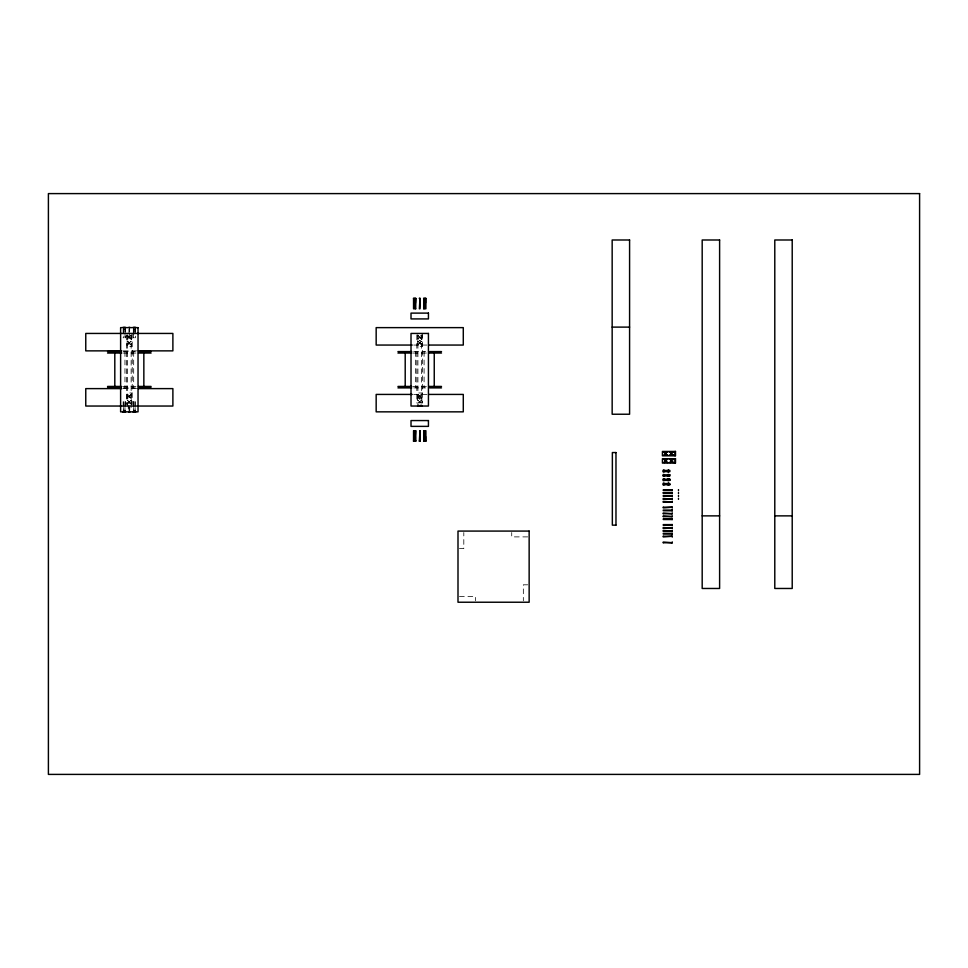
<?xml version="1.0" encoding="UTF-8"?>
<svg xmlns="http://www.w3.org/2000/svg" width="968" height="968" viewBox="0 0 968 968"><rect width="100%" height="100%" fill="white"/><g stroke="black" fill="none" stroke-linecap="round" stroke-linejoin="round"><path stroke-width="0.73" stroke-dasharray="4.84 3.63" d="M130.414 344.548L131.128 344.487L130.426 344.644M418.599 344.717L417.922 344.475L418.636 344.548M421.479 344.741L420.826 344.451L421.54 344.548M129.906 402.24C129.627 400.111 127.909 403.825 129.845 402.446M129.059 336.767L128.78 337.505M420.209 337.614C418.503 336.755 420.681 336.864 419.217 337.796M420.293 402.301L419.507 401.647M419.773 342.515L419.168 343.253M419.156 396.275C419.434 394.762 421.758 397.122 419.374 395.743M420.245 396.638L420.209 396.057M419.047 342.841C420.475 342.14 420.548 343.108 419.362 342.648M128.78 337.07C131.116 335.376 128.72 340.022 128.817 336.779M129.773 396.747L129.095 396.916M420.233 403.075L420.233 401.309L418.708 402.192L419.217 403.075M129.688 411.824L129.869 401.974L129.071 401.672L129.579 402.712M128.974 395.743L130.039 396.251L129.482 395.827M128.962 329.108L128.962 337.82L129.664 337.929L129.688 327.656M128.962 410.371L129.107 401.647M419.882 396.94L419.229 396.686M129.325 343.676L128.768 343.253M125.247 337.82L124.606 329.108M133.403 337.82L134.044 327.656M413.711 345.056L427.239 345.056M123.311 350.864L136.839 350.864M123.335 351.59L135.314 351.59M413.735 351.59L425.714 351.59M122.658 353.042L137.274 353.042M413.058 353.042L427.674 353.042M122.658 386.438L137.274 386.438M413.058 386.438L427.674 386.438M123.335 387.89L135.314 387.89M413.735 387.89L425.714 387.89M123.311 388.616L136.839 388.616M413.711 394.424L427.239 394.424M125.247 401.659L124.606 410.371M133.403 401.659L134.044 411.824M527.693 536.889L511.721 536.889L511.721 532.533M459.449 548.505L463.805 548.505L463.805 532.533M527.693 584.805L523.337 584.805L523.337 600.777M459.449 596.421L475.421 596.421L475.421 600.777M419.495 343.628L420.209 342.769M129.434 342.527L129.845 342.829M130.523 395.186L131.14 394.896L130.474 395.125M419.253 343.446L420.439 343.204L419.059 343.398M419.084 402.531C421.854 402.664 418.612 401.284 419.168 402.349M128.659 343.398L129.93 343.483L128.804 343.35M419.047 396.65L419.725 397.11L419.144 396.432M424.081 351.59L424.081 387.89M422.629 333.44L422.629 403.015M421.903 334.892L421.903 346.508L417.547 346.508L417.547 334.892M421.903 403.136L421.903 392.972L417.547 392.972L417.547 403.136M421.54 334.952L421.54 403.015M417.91 334.952L417.91 406.04M416.821 334.952L416.821 403.015M415.369 351.59L415.369 387.89M135.496 327.656L135.496 337.82M135.496 401.659L135.496 411.824M135.133 327.365L135.133 332.012M135.133 407.467L135.133 412.114M134.77 329.108L134.77 337.82M134.77 401.659L134.77 410.371M133.681 327.365L133.681 332.012M133.681 351.59L133.681 387.89M133.681 407.467L133.681 412.114M133.318 329.108L133.318 337.82M133.318 401.659L133.318 410.371M132.229 333.44L132.229 404.527M131.503 334.892L131.503 346.508L127.147 346.508L127.147 334.892M131.503 404.588L131.503 392.972L127.147 392.972L127.147 404.588M131.14 334.952L131.14 408.508M129.325 327.365L129.325 332.012M129.325 407.467L129.325 412.114M128.236 405.604L128.236 408.508M127.51 334.952L127.51 406.04M126.421 334.952L126.421 404.527M125.332 327.656L125.332 337.82M125.332 401.659L125.332 411.824M124.969 327.365L124.969 332.012M124.969 351.59L124.969 387.89M124.969 407.467L124.969 412.114M123.88 327.656L123.88 337.82M123.88 401.659L123.88 411.824M123.517 327.365L123.517 332.012M123.517 407.467L123.517 412.114M123.154 329.108L123.154 337.82M123.154 401.659L123.154 410.371M127.51 344.523L128.224 344.451L127.51 344.487M128.599 343.047L129.966 342.745L128.611 342.962M127.51 394.908L128.127 394.678L127.522 394.859M128.599 396.336L129.325 397.11L128.611 396.227M130.414 394.908L131.14 394.932L130.426 394.859M417.91 394.908L418.636 394.98L417.922 394.859M420.814 394.908L421.431 394.678L420.826 394.859M127.51 335.799L128.224 335.896L127.51 335.775M127.51 341.607L128.236 341.68L127.51 341.607M127.51 338.703L128.224 338.8L127.51 338.679M127.51 397.8L128.224 397.896L127.522 397.739M127.51 403.608L128.236 403.68L127.51 403.608M127.51 400.704L128.224 400.8L127.51 400.679M130.414 338.703L131.128 338.8L130.414 338.679M130.414 335.799L131.128 335.896L130.414 335.775M130.414 341.607L131.14 341.68L130.414 341.607M130.414 397.8L131.128 397.896L130.426 397.739M130.414 400.704L131.128 400.8L130.414 400.679M130.414 403.608L131.14 403.68L130.414 403.608M417.91 338.703L418.624 338.8L417.91 338.679M417.91 335.799L418.624 335.896L417.91 335.775M417.91 341.607L418.636 341.68L417.91 341.607M419.144 340.651L420.293 340.809L419.168 340.542M419.362 340.663L420.076 340.796L419.386 340.567M417.91 400.704L418.624 400.8L417.91 400.679M417.91 397.8L418.624 397.896L417.922 397.739M420.814 335.799L421.54 335.872L420.814 335.775M420.814 341.607L421.54 341.68L420.814 341.607M420.814 338.703L421.54 338.776L420.814 338.679M419.144 398.731L420.293 398.889L419.168 398.622M419.362 398.743L420.076 398.876L419.386 398.647M420.814 397.8L421.528 397.896L420.826 397.739M420.814 400.704L421.54 400.776L420.814 400.679M128.817 336.404L128.308 337.287L129.833 338.171L130.341 337.287L128.817 336.404M128.817 342.212L128.817 343.979L129.833 343.979L129.833 342.212L128.817 342.212M128.817 395.501L128.308 396.384L129.833 397.267L129.833 395.501L128.817 395.501M128.817 401.309L128.308 402.192L129.833 403.075L129.833 401.309L128.817 401.309M419.217 336.404L418.708 337.287L420.233 338.171L420.741 337.287L419.217 336.404M419.217 342.212L418.708 343.096L420.233 343.979L420.741 343.096L419.217 342.212M419.217 395.501L418.708 396.384L420.233 397.267L420.741 396.384L419.217 395.501"/><path stroke-width="1.45" d="M413.396 298.325L414.437 298.325M414.849 298.325L415.889 298.325M419.204 298.325L420.245 298.325M423.56 298.325L424.601 298.325M425.012 298.325L426.053 298.325M415.647 298.616L415.006 308.78L415.647 308.78M423.803 298.616L424.444 308.78L423.803 308.78M612.163 327.111L629.587 327.111M122.996 327.365L124.037 327.365M124.448 327.365L125.489 327.365M128.804 327.365L129.845 327.365M133.16 327.365L134.201 327.365M134.612 327.365L135.653 327.365M138.037 333.44L85.765 333.44L85.765 350.864L121.811 350.864M138.339 333.44L172.885 333.44L172.885 350.864L138.339 350.864M412.211 345.056L376.165 345.056L376.165 327.632L463.285 327.632L463.285 345.056L428.739 345.056M107.545 351.59L121.302 351.59M139.332 351.59L151.105 351.59M397.945 351.59L411.702 351.59M429.731 351.59L441.505 351.59M107.545 353.042L121.375 353.042M138.472 353.042L151.105 353.042M397.945 353.042L411.775 353.042M428.872 353.042L441.505 353.042M107.545 386.438L121.375 386.438M138.472 386.438L151.105 386.438M397.945 386.438L411.775 386.438M428.872 386.438L441.505 386.438M107.545 387.89L121.302 387.89M139.332 387.89L151.105 387.89M397.945 387.89L411.702 387.89M429.731 387.89L441.505 387.89M121.811 388.616L85.765 388.616L85.765 406.04L138.037 406.04M138.339 388.616L172.885 388.616L172.885 406.04L138.339 406.04M412.211 394.424L376.165 394.424L376.165 411.848L463.285 411.848L463.285 394.424L428.739 394.424M417.752 405.314L418.793 405.314M420.656 405.314L421.697 405.314M122.996 412.114L124.037 412.114M124.448 412.114L125.489 412.114M128.804 412.114L129.845 412.114M133.16 412.114L134.201 412.114M134.612 412.114L135.653 412.114M415.647 430.7L415.006 440.863L415.647 440.863M423.803 430.7L424.444 440.863L423.803 440.863M413.396 441.154L414.437 441.154M414.849 441.154L415.889 441.154M419.204 441.154L420.245 441.154M423.56 441.154L424.601 441.154M425.012 441.154L426.053 441.154M615.938 452.552L612.369 452.552L612.345 525.152L615.938 525.152M663.927 470.484L669.88 470.484L669.88 471.585L663.927 471.646M663.201 471.065L663.927 471.065M667.993 471.065L668.719 471.065M663.927 474.84L669.88 474.84M663.201 475.421L663.927 475.421M667.993 475.421L668.719 475.421M663.927 476.002L669.88 476.002L669.88 474.901M663.927 479.196L669.88 479.196M663.201 479.777L663.927 479.777M667.993 479.777L668.719 479.777M663.927 480.358L669.88 480.358M663.927 483.552L669.88 483.552L669.88 484.653M663.201 484.133L663.927 484.133M667.993 484.133L668.719 484.133M663.927 484.714L669.88 484.714M663.261 489.76L671.974 489.76M663.261 490.486L671.974 490.486M663.261 492.664L671.974 492.664M663.261 499.198L671.974 499.198M663.261 502.102L671.974 502.102M663.261 507.184L671.974 507.184M663.261 513.718L671.974 513.718M702.187 515.871L719.611 515.871M774.787 515.871L792.211 515.871M663.261 516.622L671.974 516.622M663.261 518.8L671.974 518.8M663.261 519.526L671.974 519.526M663.261 528.238L671.974 528.238M663.261 531.142L671.974 531.142M663.261 533.32L671.974 533.32M663.261 534.046L671.974 534.046M663.261 536.224L671.974 536.224M663.261 542.758L671.974 542.758M678.483 489.614L678.483 490.643M678.483 492.518L678.483 493.547M678.483 495.422L678.483 496.451M678.483 498.326L678.483 499.355M675.059 451.463L675.059 455.819M675.059 458.723L675.059 463.079M672.264 489.614L672.264 490.643M672.264 492.518L672.264 493.547M672.264 495.422L672.264 496.451M672.264 498.326L672.264 499.355M672.264 501.23L672.264 502.259M672.264 507.038L672.264 508.067M672.264 509.942L672.264 510.971M672.264 512.846L672.264 513.875M672.264 515.75L672.264 516.779M672.264 518.654L672.264 519.683M672.264 524.462L672.264 525.491M672.264 527.366L672.264 528.395M672.264 530.27L672.264 531.299M672.264 533.174L672.264 534.203M672.264 536.078L672.264 537.107M672.264 541.886L672.264 542.915M671.974 492.748L663.261 493.39L663.261 492.748M671.974 499.125L663.261 498.472L663.261 499.125M671.974 502.029L663.261 501.376L663.261 502.029M671.974 507.268L663.261 507.91L663.261 507.268M671.974 513.645L663.261 512.992L663.261 513.645M671.974 516.549L663.261 515.896L663.261 516.549M671.974 528.165L663.261 527.512L663.261 528.165M671.974 531.069L663.261 530.416L663.261 531.069M671.974 536.308L663.261 536.95L663.261 536.308M671.974 542.685L663.261 542.032L663.261 542.685M669.88 479.257L669.88 480.297M615.975 452.552L615.975 525.152M434.245 353.042L434.245 386.438M425.896 298.616L425.896 308.78M425.896 430.7L425.896 440.863M425.533 298.325L425.533 302.972M425.533 436.507L425.533 441.154M425.17 298.616L425.17 308.78M425.17 430.7L425.17 440.863M424.081 298.325L424.081 302.972M424.081 436.507L424.081 441.154M423.718 298.616L423.718 308.78M423.718 430.7L423.718 440.863M421.903 406.04L417.547 406.04M419.725 298.325L419.725 302.972M419.725 436.507L419.725 441.154M415.732 298.616L415.732 308.78M415.732 430.7L415.732 440.863M415.369 298.325L415.369 302.972M415.369 436.507L415.369 441.154M414.28 298.616L414.28 308.78M414.28 430.7L414.28 440.863M413.917 298.325L413.917 302.972M413.917 436.507L413.917 441.154M413.554 298.616L413.554 308.78M413.554 430.7L413.554 440.863M405.205 353.042L405.205 386.438M143.845 353.042L143.845 386.438M114.805 353.042L114.805 386.438M664.024 455.069L664.75 455.129L664.024 455.069M664.024 452.165L664.75 452.225L664.036 452.129M664.024 459.425L664.75 459.485L664.036 459.389M664.024 462.329L664.75 462.389L664.024 462.329M665.113 453.581C666.904 456.013 666.432 451.076 665.113 453.581M665.113 460.841C666.904 463.273 666.432 458.336 665.113 460.841M666.928 452.165L667.654 452.225L666.94 452.129M666.928 455.069L667.654 455.129L666.928 455.069M666.928 462.329L667.654 462.389L666.928 462.329M666.928 459.425L667.654 459.485L666.94 459.389M669.832 455.069L670.558 455.129L669.832 455.069M669.832 452.165L670.558 452.262L669.844 452.092M669.832 459.425L670.558 459.522L669.844 459.352M669.832 462.329L670.558 462.389L669.832 462.329M670.921 453.581C672.518 456.037 672.566 451.173 670.921 453.581M670.921 460.841C672.518 463.297 672.566 458.433 670.921 460.841M672.736 452.165L673.462 452.262L672.748 452.092M672.736 455.069L673.462 455.129L672.736 455.069M672.736 462.329L673.462 462.389L672.736 462.329M672.736 459.425L673.462 459.522L672.748 459.352M919.6 193.6L48.4 193.6L48.4 774.4L919.6 774.4L919.6 193.6M629.587 239.991L612.163 239.991L612.163 414.231L629.587 414.231L629.587 239.991M719.611 239.991L702.187 239.991L702.187 588.471L719.611 588.471L719.611 239.991M792.211 239.991L774.787 239.991L774.787 588.471L792.211 588.471L792.211 239.991M420.003 298.616L419.362 308.78L420.003 308.78L420.088 298.616M428.437 313.112L411.013 313.112L411.013 318.92L428.437 318.92L428.437 313.112M138.037 327.632L120.613 327.632L120.613 411.848L138.037 411.848L138.037 327.632M428.437 333.44L411.013 333.44L411.013 406.04L428.437 406.04L428.437 333.44M428.437 420.56L411.013 420.56L411.013 426.368L428.437 426.368L428.437 420.56M420.003 430.7L419.362 440.863L420.003 440.863L420.088 430.7M675.495 451.463L662.427 451.463L662.427 455.819L675.495 455.819L675.495 451.463M675.495 458.723L662.427 458.723L662.427 463.079L675.495 463.079L675.495 458.723M663.927 470.182L663.201 470.182L663.201 471.948L663.927 471.948L663.927 470.182M668.719 470.182L667.993 470.182L667.993 471.948L668.719 471.948L668.719 470.182M663.927 474.538L663.201 474.538L663.201 476.304L663.927 476.304L663.927 474.538M668.719 474.538L667.993 474.538L667.993 476.304L668.719 476.304L668.719 474.538M663.927 478.894L663.201 478.894L663.201 480.66L663.927 480.66L663.927 478.894M668.719 478.894L667.993 478.894L667.993 480.66L668.719 480.66L668.719 478.894M663.927 483.25L663.201 483.25L663.201 485.016L663.927 485.016L663.927 483.25M668.719 483.25L667.993 483.25L667.993 485.016L668.719 485.016L668.719 483.25M671.974 495.568L663.261 495.568L663.261 496.221L671.974 496.294L671.974 495.652M671.974 510.088L663.261 510.088L663.261 510.741L671.974 510.814L671.974 510.172M671.974 524.608L663.261 524.608L663.261 525.261L671.974 525.334L671.974 524.692M529.145 531.081L457.997 531.081L457.997 602.229L529.145 602.229L529.145 531.081"/></g></svg>
